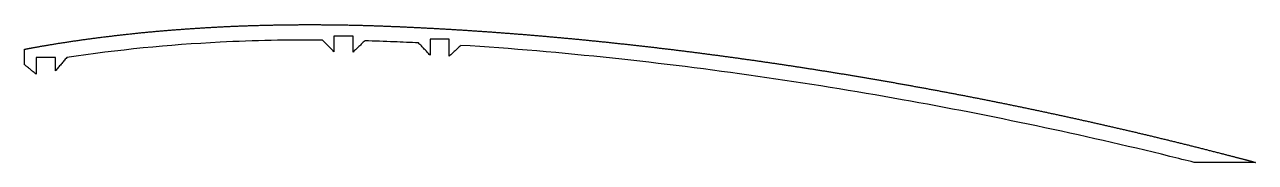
# Model space of a CAD drawing. Header units: millimetres. Extents: x 69 to 389, y 4 to 40.
import ezdxf

# ---------------------------------------------------------------- set-up
doc = ezdxf.new("R2010")
doc.units = ezdxf.units.MM

msp = doc.modelspace()

# ---------------------------------------------------------------- linework, layer by layer
for p, q in [((154.5, 36.95), (149.5, 36.95)), ((149.5, 36.95), (149.5, 32.93)), ((154.5, 32.84), (154.5, 36.95)), ((179.5, 36.2), (174.5, 36.2)), ((174.5, 36.2), (174.5, 32.04)), ((179.5, 31.76), (179.5, 36.2)), ((69, 29.5), (69, 33.57)), ((77, 31.38), (72, 31.38)), ((72, 31.38), (72, 27.06)), ((77, 27.91), (77, 31.38)), ((389.26, 4.14), (373.32, 4.14))]:
    msp.add_line(p, q)
for points, degree, knots in [([(69, 33.57), (69.41, 33.65), (70.65, 33.88), (72.73, 34.26), (75.64, 34.76), (79.39, 35.36), (83.57, 35.98), (87.76, 36.54), (91.95, 37.06), (96.14, 37.54), (100.34, 37.97), (104.54, 38.35), (108.74, 38.69), (112.94, 38.99), (117.15, 39.25), (121.35, 39.47), (125.56, 39.65), (129.77, 39.78), (133.98, 39.88), (138.19, 39.95), (142.39, 39.97), (146.6, 39.96), (150.8, 39.92), (155.01, 39.84), (159.19, 39.72), (163.42, 39.57), (167.5, 39.4), (171.67, 39.2), (175.8, 38.98), (179.94, 38.75), (184.07, 38.49), (188.2, 38.22), (192.33, 37.92), (196.46, 37.61), (200.59, 37.27), (204.71, 36.92), (208.84, 36.55), (212.96, 36.16), (217.09, 35.76), (221.21, 35.33), (225.32, 34.89), (229.44, 34.43), (233.56, 33.96), (237.67, 33.47), (241.78, 32.96), (245.89, 32.43), (250, 31.89), (254.11, 31.33), (258.21, 30.76), (262.32, 30.17), (266.42, 29.57), (270.51, 28.95), (274.61, 28.31), (278.7, 27.66), (282.8, 27), (286.89, 26.32), (290.97, 25.62), (295.06, 24.91), (299.14, 24.18), (303.22, 23.44), (307.3, 22.69), (311.38, 21.91), (315.45, 21.13), (319.52, 20.33), (323.59, 19.51), (327.66, 18.68), (331.72, 17.83), (335.78, 16.97), (339.84, 16.1), (343.89, 15.21), (347.94, 14.3), (351.99, 13.38), (356.04, 12.45), (360.08, 11.5), (364.12, 10.53), (368.16, 9.55), (372.2, 8.55), (376.21, 7.54), (380.29, 6.5), (383.61, 5.63), (386.35, 4.93), (388.1, 4.46), (389.07, 4.19), (389.26, 4.14)], 5, [-0.9077161, -0.9077161, -0.9077161, -0.9077161, -0.9077161, -0.9077161, -0.9052081, -0.9001219, -0.8950374, -0.8899544, -0.8848727, -0.8797922, -0.8747128, -0.8696344, -0.8645568, -0.8594801, -0.8544041, -0.8493289, -0.8442542, -0.8391801, -0.8341066, -0.8290335, -0.8239608, -0.8188885, -0.8138166, -0.808745, -0.8036737, -0.7986138, -0.7935619, -0.788518, -0.783482, -0.778454, -0.7734226, -0.7683911, -0.7633595, -0.7583278, -0.753296, -0.7482641, -0.7432321, -0.7381999, -0.7331676, -0.7281353, -0.7231027, -0.7180701, -0.7130373, -0.7080044, -0.7029714, -0.6979383, -0.692905, -0.6878715, -0.682838, -0.6778043, -0.6727704, -0.6677364, -0.6627023, -0.657668, -0.6526335, -0.6475988, -0.642564, -0.637529, -0.6324938, -0.6274585, -0.6224229, -0.6173871, -0.6123511, -0.6073148, -0.6022783, -0.5972416, -0.5922046, -0.5871674, -0.5821298, -0.577092, -0.5720538, -0.5670154, -0.5619766, -0.5569374, -0.5518979, -0.546858, -0.5418177, -0.5367769, -0.5317358, -0.5266941, -0.521652, -0.5166094, -0.5153677, -0.5153677, -0.5153677, -0.5153677, -0.5153677, -0.5153677]), ([(146.5, 35.95), (137.61, 36.01), (128.72, 35.83), (119.85, 35.38), (106.49, 34.7), (93.17, 33.42), (79.96, 31.38)], 3, [-0.1860922, -0.1860922, -0.1860922, -0.1860922, -0.15368279, -0.15368279, -0.15368279, -0.10491, -0.10491, -0.10491, -0.10491]), ([(171.5, 35.2), (169.39, 35.3), (167.27, 35.4), (165.17, 35.49), (162.63, 35.59), (160.06, 35.69), (157.5, 35.76)], 3, [-0.21655712, -0.21655712, -0.21655712, -0.21655712, -0.2087985, -0.2087985, -0.2087985, -0.19946321, -0.19946321, -0.19946321, -0.19946321]), ([(373.32, 4.14), (371.22, 4.67), (369.11, 5.19), (367, 5.71), (343.93, 11.36), (320.7, 16.26), (297.34, 20.44), (272.36, 24.9), (247.23, 28.54), (222.01, 31.22), (208.86, 32.62), (195.68, 33.75), (182.49, 34.58)], 3, [-0.4658499, -0.4658499, -0.4658499, -0.4658499, -0.4579262, -0.4579262, -0.4579262, -0.3711932, -0.3711932, -0.3711932, -0.2783949, -0.2783949, -0.2783949, -0.229998, -0.229998, -0.229998, -0.229998])]:
    msp.add_open_spline(points, degree=degree, knots=knots)
for points, degree in [([(149.5, 32.93), (146.5, 35.95)], 1), ([(157.5, 35.76), (154.5, 32.84)], 1), ([(174.5, 32.04), (171.5, 35.2)], 1), ([(182.49, 34.58), (179.5, 31.76)], 1), ([(69.05, 29.51), (69.03, 29.51), (69.02, 29.51), (69, 29.5)], 3), ([(72, 27.06), (69.05, 29.51)], 1), ([(79.96, 31.38), (77, 27.91)], 1)]:
    msp.add_open_spline(points, degree=degree)

doc.saveas('drawing.dxf')
